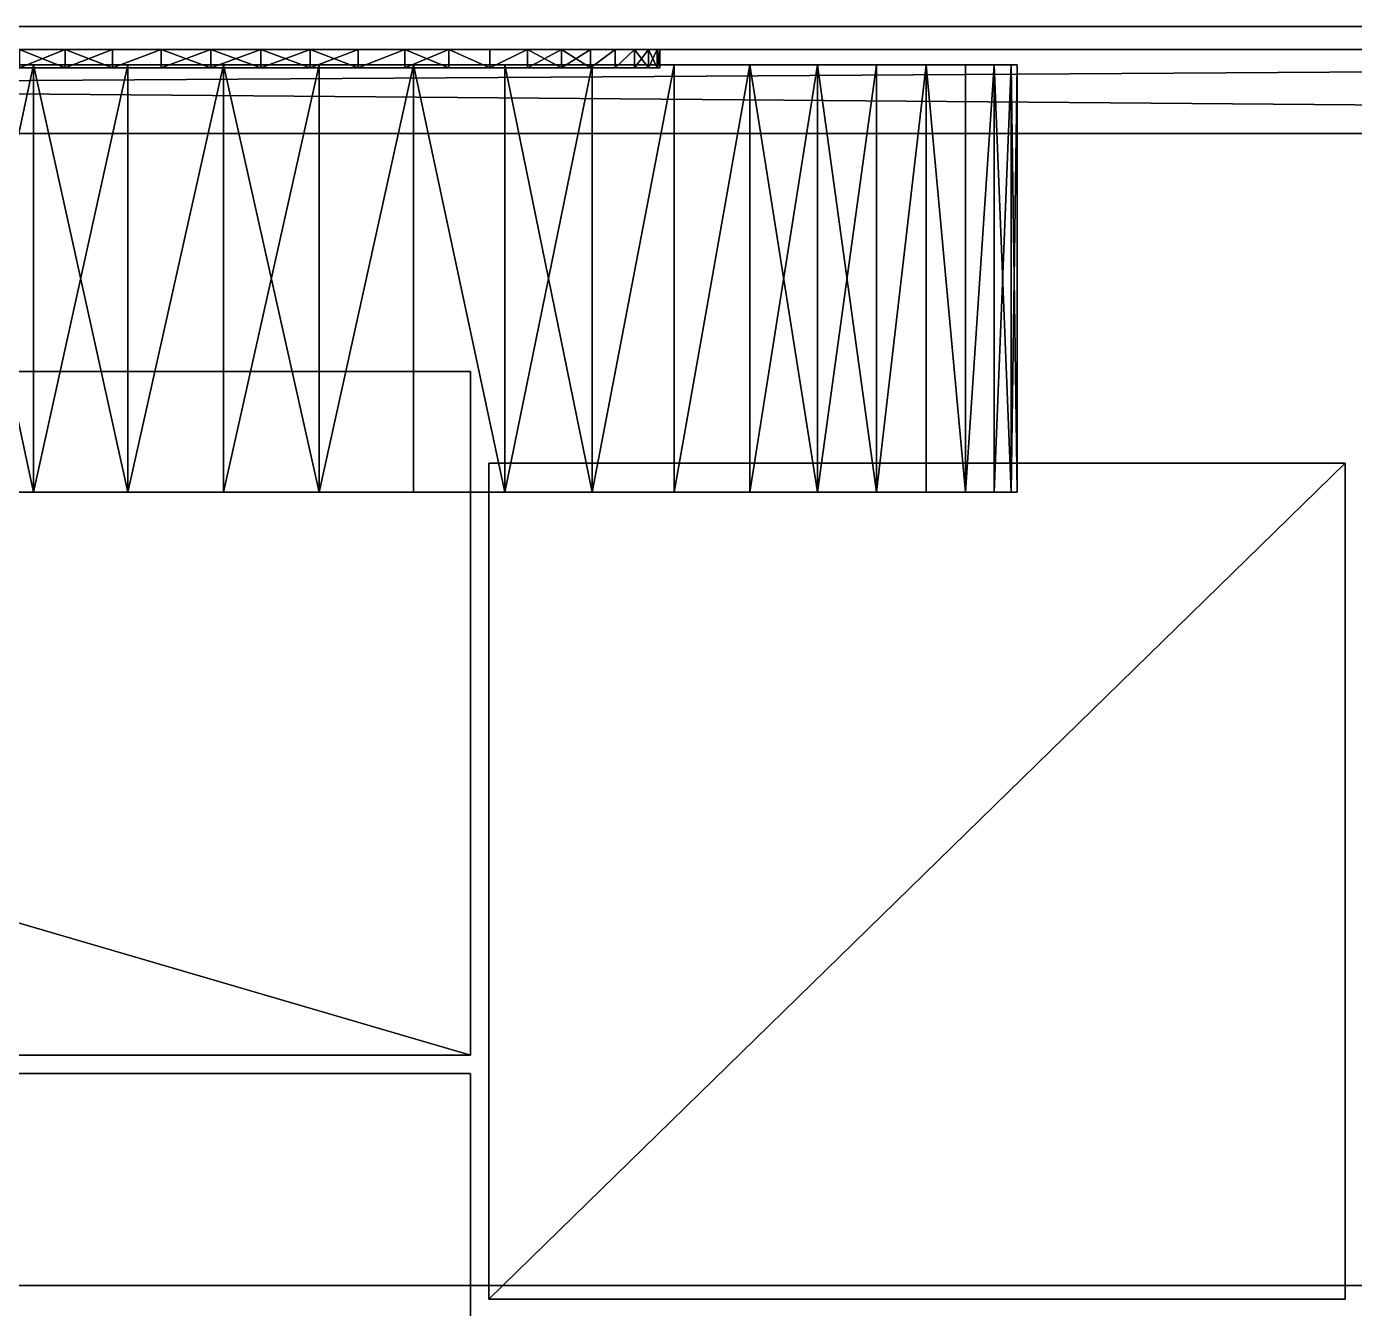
# Model space of a CAD drawing. Header units: millimetres. Extents: x -2700 to 8540, y -1280 to 1295.
# Drawn here: x 5371 to 6241, y 455 to 1295 of the extents above; entities that cross this region are included whole.
import ezdxf

# ---------------------------------------------------------------- set-up
doc = ezdxf.new("R2010")
doc.units = ezdxf.units.MM

msp = doc.modelspace()

# ---------------------------------------------------------------- linework, layer by layer
at = {"layer": 'CAD_75LAB'}
for points in [[(8540, 1295, 1180), (-40, 1295, 1180), (-40, 1295, 1250)], [(8540, 1295, 1250), (8540, 1295, 1180), (-40, 1295, 1250)], [(8540, 1225, 1180), (-40, 1225, 1180), (-40, 1295, 1180)], [(8540, 1295, 1180), (8540, 1225, 1180), (-40, 1295, 1180)], [(8540, 1225, 1250), (-40, 1295, 1250), (-40, 1225, 1250)], [(8540, 1295, 1250), (-40, 1295, 1250), (8540, 1225, 1250)], [(8540, 1280, 1090), (-40, 1280, 1090), (-40, 1280, 1180)], [(8540, 1280, 1180), (8540, 1280, 1090), (-40, 1280, 1180)], [(8540, -1280, 1090), (-40, -1280, 1090), (-40, 1280, 1090)], [(8540, 1280, 1090), (8540, -1280, 1090), (-40, 1280, 1090)], [(8540, -1280, 1180), (-40, 1280, 1180), (-40, -1280, 1180)], [(8540, 1280, 1180), (-40, 1280, 1180), (8540, -1280, 1180)], [(8540, 1280, 3775), (8540, 1280, 3720), (-40, 1280, 3720)], [(8540, 1280, 3775), (-40, 1280, 3720), (-40, 1280, 3775)], [(8540, 1280, 3720), (-40, 1225, 3720), (-40, 1280, 3720)], [(8540, 1280, 3720), (8540, 1225, 3720), (-40, 1225, 3720)], [(8540, 1280, 3775), (-40, 1280, 3775), (-40, 1225, 3775)], [(8540, 1280, 3775), (-40, 1225, 3775), (8540, 1225, 3775)], [(5225.58, 1280, 439.42), (5396.24, 1280, 253.49), (5289.29, 1280, 326.61)], [(5524.47, 1280, 804.95), (5225.58, 1280, 439.42), (5366.53, 1280, 772.95)], [(5524.47, 1280, 804.95), (5396.24, 1280, 253.49), (5225.58, 1280, 439.42)], [(5396.24, 1280, 253.49), (5366.53, 1280, 267.05), (5289.29, 1280, 326.61)], [(5366.53, 1268, 772.95), (5396.24, 1280, 786.51), (5366.53, 1280, 772.95)], [(5366.53, 1268, 772.95), (5396.24, 1268, 786.51), (5396.24, 1280, 786.51)], [(5396.24, 1268, 253.49), (5366.53, 1268, 267.05), (5366.53, 1280, 267.05)], [(5396.24, 1268, 253.49), (5366.53, 1280, 267.05), (5396.24, 1280, 253.49)], [(5524.47, 1280, 804.95), (5366.53, 1280, 772.95), (5396.24, 1280, 786.51)], [(5396.24, 1268, 786.51), (5427.29, 1280, 796.6), (5396.24, 1280, 786.51)], [(5396.24, 1268, 786.51), (5427.29, 1268, 796.6), (5427.29, 1280, 796.6)], [(5427.29, 1268, 243.4), (5396.24, 1268, 253.49), (5396.24, 1280, 253.49)], [(5427.29, 1268, 243.4), (5396.24, 1280, 253.49), (5427.29, 1280, 243.4)], [(5556.8, 1280, 239.7), (5427.29, 1280, 243.4), (5396.24, 1280, 253.49)], [(5588.38, 1280, 248), (5556.8, 1280, 239.7), (5396.24, 1280, 253.49)], [(5524.47, 1280, 804.95), (5396.24, 1280, 786.51), (5427.29, 1280, 796.6)], [(5524.47, 1280, 804.95), (5588.38, 1280, 248), (5396.24, 1280, 253.49)], [(5427.29, 1268, 796.6), (5459.3, 1280, 803.09), (5427.29, 1280, 796.6)], [(5427.29, 1268, 796.6), (5459.3, 1268, 803.09), (5459.3, 1280, 803.09)], [(5427.29, 1268, 243.4), (5427.29, 1280, 243.4), (5459.3, 1280, 236.91)], [(5459.3, 1268, 236.91), (5427.29, 1268, 243.4), (5459.3, 1280, 236.91)], [(5491.83, 1280, 234.12), (5459.3, 1280, 236.91), (5427.29, 1280, 243.4)], [(5556.8, 1280, 239.7), (5491.83, 1280, 234.12), (5427.29, 1280, 243.4)], [(5524.47, 1280, 804.95), (5427.29, 1280, 796.6), (5459.3, 1280, 803.09)], [(5459.3, 1268, 803.09), (5491.83, 1280, 805.88), (5459.3, 1280, 803.09)], [(5459.3, 1268, 803.09), (5491.83, 1268, 805.88), (5491.83, 1280, 805.88)], [(5491.83, 1268, 234.12), (5459.3, 1268, 236.91), (5459.3, 1280, 236.91)], [(5491.83, 1268, 234.12), (5459.3, 1280, 236.91), (5491.83, 1280, 234.12)], [(5524.47, 1280, 804.95), (5459.3, 1280, 803.09), (5491.83, 1280, 805.88)], [(5491.83, 1268, 805.88), (5524.47, 1280, 804.95), (5491.83, 1280, 805.88)], [(5491.83, 1268, 805.88), (5524.47, 1268, 804.95), (5524.47, 1280, 804.95)], [(5524.47, 1268, 235.05), (5491.83, 1268, 234.12), (5491.83, 1280, 234.12)], [(5524.47, 1268, 235.05), (5491.83, 1280, 234.12), (5524.47, 1280, 235.05)], [(5556.8, 1280, 239.7), (5524.47, 1280, 235.05), (5491.83, 1280, 234.12)], [(5524.47, 1268, 804.95), (5556.8, 1280, 800.3), (5524.47, 1280, 804.95)], [(5524.47, 1268, 804.95), (5556.8, 1268, 800.3), (5556.8, 1280, 800.3)], [(5556.8, 1268, 239.7), (5524.47, 1268, 235.05), (5524.47, 1280, 235.05)], [(5556.8, 1268, 239.7), (5524.47, 1280, 235.05), (5556.8, 1280, 239.7)], [(5588.38, 1280, 792), (5524.47, 1280, 804.95), (5556.8, 1280, 800.3)], [(5647.69, 1280, 764.92), (5524.47, 1280, 804.95), (5588.38, 1280, 792)], [(5647.69, 1280, 764.92), (5588.38, 1280, 248), (5524.47, 1280, 804.95)], [(5556.8, 1268, 800.3), (5588.38, 1268, 792), (5588.38, 1280, 792)], [(5556.8, 1268, 800.3), (5588.38, 1280, 792), (5556.8, 1280, 800.3)], [(5588.38, 1268, 248), (5556.8, 1268, 239.7), (5556.8, 1280, 239.7)], [(5588.38, 1268, 248), (5556.8, 1280, 239.7), (5588.38, 1280, 248)], [(5588.38, 1268, 792), (5618.81, 1268, 780.15), (5618.81, 1280, 780.15)], [(5588.38, 1268, 792), (5618.81, 1280, 780.15), (5588.38, 1280, 792)], [(5588.38, 1268, 248), (5588.38, 1280, 248), (5618.81, 1280, 259.85)], [(5618.81, 1268, 259.85), (5588.38, 1268, 248), (5618.81, 1280, 259.85)], [(5647.69, 1280, 275.08), (5618.81, 1280, 259.85), (5588.38, 1280, 248)], [(5786, 1280, 520), (5647.69, 1280, 275.08), (5588.38, 1280, 248)], [(5647.69, 1280, 764.92), (5588.38, 1280, 792), (5618.81, 1280, 780.15)], [(5647.69, 1280, 764.92), (5786, 1280, 520), (5588.38, 1280, 248)], [(5618.81, 1268, 780.15), (5647.69, 1268, 764.92), (5647.69, 1280, 764.92)], [(5618.81, 1268, 780.15), (5647.69, 1280, 764.92), (5618.81, 1280, 780.15)], [(5647.69, 1268, 275.08), (5618.81, 1280, 259.85), (5647.69, 1280, 275.08)], [(5647.69, 1268, 275.08), (5618.81, 1268, 259.85), (5618.81, 1280, 259.85)], [(5674.65, 1268, 746.48), (5674.65, 1280, 746.48), (5647.69, 1280, 764.92)], [(5647.69, 1268, 764.92), (5674.65, 1268, 746.48), (5647.69, 1280, 764.92)], [(5674.65, 1268, 293.52), (5647.69, 1268, 275.08), (5647.69, 1280, 275.08)], [(5674.65, 1268, 293.52), (5647.69, 1280, 275.08), (5674.65, 1280, 293.52)], [(5778.57, 1280, 455.22), (5674.65, 1280, 293.52), (5647.69, 1280, 275.08)], [(5786, 1280, 520), (5778.57, 1280, 455.22), (5647.69, 1280, 275.08)], [(5721.4, 1280, 701.04), (5786, 1280, 520), (5647.69, 1280, 764.92)], [(5699.32, 1280, 725.1), (5647.69, 1280, 764.92), (5674.65, 1280, 746.48)], [(5699.32, 1280, 725.1), (5721.4, 1280, 701.04), (5647.69, 1280, 764.92)], [(5674.65, 1268, 746.48), (5699.32, 1268, 725.1), (5699.32, 1280, 725.1)], [(5674.65, 1268, 746.48), (5699.32, 1280, 725.1), (5674.65, 1280, 746.48)], [(5674.65, 1268, 293.52), (5674.65, 1280, 293.52), (5699.32, 1280, 314.9)], [(5699.32, 1268, 314.9), (5674.65, 1268, 293.52), (5699.32, 1280, 314.9)], [(5740.6, 1280, 365.38), (5699.32, 1280, 314.9), (5674.65, 1280, 293.52)], [(5778.57, 1280, 455.22), (5740.6, 1280, 365.38), (5674.65, 1280, 293.52)], [(5699.32, 1268, 725.1), (5721.4, 1268, 701.04), (5721.4, 1280, 701.04)], [(5699.32, 1268, 725.1), (5721.4, 1280, 701.04), (5699.32, 1280, 725.1)], [(5721.4, 1268, 338.96), (5699.32, 1280, 314.9), (5721.4, 1280, 338.96)], [(5721.4, 1268, 338.96), (5699.32, 1268, 314.9), (5699.32, 1280, 314.9)], [(5740.6, 1280, 365.38), (5721.4, 1280, 338.96), (5699.32, 1280, 314.9)], [(5721.4, 1268, 701.04), (5740.6, 1268, 674.62), (5740.6, 1280, 674.62)], [(5721.4, 1268, 701.04), (5740.6, 1280, 674.62), (5721.4, 1280, 701.04)], [(5740.6, 1268, 365.38), (5721.4, 1280, 338.96), (5740.6, 1280, 365.38)], [(5740.6, 1268, 365.38), (5721.4, 1268, 338.96), (5721.4, 1280, 338.96)], [(5721.4, 1280, 701.04), (5778.57, 1280, 584.78), (5786, 1280, 520)], [(5721.4, 1280, 701.04), (5740.6, 1280, 674.62), (5778.57, 1280, 584.78)], [(5740.6, 1268, 674.62), (5756.66, 1268, 646.19), (5756.66, 1280, 646.19)], [(5740.6, 1268, 674.62), (5756.66, 1280, 646.19), (5740.6, 1280, 674.62)], [(5740.6, 1268, 365.38), (5740.6, 1280, 365.38), (5756.66, 1280, 393.81)], [(5756.66, 1268, 393.81), (5740.6, 1268, 365.38), (5756.66, 1280, 393.81)], [(5778.57, 1280, 455.22), (5756.66, 1280, 393.81), (5740.6, 1280, 365.38)], [(5740.6, 1280, 674.62), (5769.37, 1280, 616.11), (5778.57, 1280, 584.78)], [(5740.6, 1280, 674.62), (5756.66, 1280, 646.19), (5769.37, 1280, 616.11)], [(5756.66, 1268, 646.19), (5769.37, 1268, 616.11), (5769.37, 1280, 616.11)], [(5756.66, 1268, 646.19), (5769.37, 1280, 616.11), (5756.66, 1280, 646.19)], [(5756.66, 1268, 393.81), (5756.66, 1280, 393.81), (5769.37, 1280, 423.89)], [(5769.37, 1268, 423.89), (5756.66, 1268, 393.81), (5769.37, 1280, 423.89)], [(5778.57, 1280, 455.22), (5769.37, 1280, 423.89), (5756.66, 1280, 393.81)], [(5769.37, 1268, 616.11), (5778.57, 1268, 584.78), (5778.57, 1280, 584.78)], [(5769.37, 1268, 616.11), (5778.57, 1280, 584.78), (5769.37, 1280, 616.11)], [(5778.57, 1268, 455.22), (5769.37, 1280, 423.89), (5778.57, 1280, 455.22)], [(5778.57, 1268, 455.22), (5769.37, 1268, 423.89), (5769.37, 1280, 423.89)], [(5784.14, 1268, 552.6), (5784.14, 1280, 552.6), (5778.57, 1280, 584.78)], [(5778.57, 1268, 584.78), (5784.14, 1268, 552.6), (5778.57, 1280, 584.78)], [(5778.57, 1268, 455.22), (5778.57, 1280, 455.22), (5784.14, 1280, 487.4)], [(5784.14, 1268, 487.4), (5778.57, 1268, 455.22), (5784.14, 1280, 487.4)], [(5786, 1280, 520), (5784.14, 1280, 487.4), (5778.57, 1280, 455.22)], [(5778.57, 1280, 584.78), (5784.14, 1280, 552.6), (5786, 1280, 520)], [(5784.14, 1268, 552.6), (5786, 1268, 520), (5786, 1280, 520)], [(5784.14, 1268, 552.6), (5786, 1280, 520), (5784.14, 1280, 552.6)], [(5786, 1268, 520), (5784.14, 1280, 487.4), (5786, 1280, 520)], [(5786, 1268, 520), (5784.14, 1268, 487.4), (5784.14, 1280, 487.4)], [(4983.79, 1270, 457.32), (5375.56, 1270, 15.11), (5110.77, 1270, 175.18)], [(6004.89, 1270, 395.56), (4983.79, 1270, 582.68), (5110.77, 1270, 864.82)], [(6004.89, 1270, 395.56), (5375.56, 1270, 15.11), (4983.79, 1270, 457.32)], [(6004.89, 1270, 395.56), (4983.79, 1270, 457.32), (4983.79, 1270, 582.68)], [(5375.56, 1270, 15.11), (5204.61, 1270, 92.05), (5110.77, 1270, 175.18)], [(6004.89, 1270, 395.56), (5110.77, 1270, 864.82), (5155.18, 1270, 909.23)], [(6004.89, 1270, 395.56), (5155.18, 1270, 909.23), (5315.61, 1270, 1006.21)], [(5375.56, 1270, 15.11), (5258.34, 1270, 59.56), (5204.61, 1270, 92.05)], [(5225.58, 1268, 439.42), (5289.29, 1268, 326.61), (5396.24, 1268, 253.49)], [(5524.47, 1268, 804.95), (5366.53, 1268, 772.95), (5225.58, 1268, 439.42)], [(5524.47, 1268, 804.95), (5225.58, 1268, 439.42), (5396.24, 1268, 253.49)], [(5375.56, 1270, 15.11), (5315.61, 1270, 33.79), (5258.34, 1270, 59.56)], [(5396.24, 1268, 253.49), (5289.29, 1268, 326.61), (5366.53, 1268, 267.05)], [(5315.61, 990, 1006.21), (5375.56, 1270, 1024.89), (5315.61, 1270, 1006.21)], [(5315.61, 990, 1006.21), (5375.56, 990, 1024.89), (5375.56, 1270, 1024.89)], [(5375.56, 990, 15.11), (5315.61, 990, 33.79), (5315.61, 1270, 33.79)], [(5375.56, 990, 15.11), (5315.61, 1270, 33.79), (5375.56, 1270, 15.11)], [(5437.32, 1270, 1036.21), (5315.61, 1270, 1006.21), (5375.56, 1270, 1024.89)], [(5795.39, 1270, 947.95), (5315.61, 1270, 1006.21), (5437.32, 1270, 1036.21)], [(5927.95, 1270, 815.39), (6004.89, 1270, 395.56), (5315.61, 1270, 1006.21)], [(5927.95, 1270, 815.39), (5315.61, 1270, 1006.21), (5795.39, 1270, 947.95)], [(5524.47, 1268, 804.95), (5396.24, 1268, 786.51), (5366.53, 1268, 772.95)], [(5375.56, 990, 1024.89), (5437.32, 1270, 1036.21), (5375.56, 1270, 1024.89)], [(5375.56, 990, 1024.89), (5437.32, 990, 1036.21), (5437.32, 1270, 1036.21)], [(5437.32, 990, 3.79), (5375.56, 990, 15.11), (5375.56, 1270, 15.11)], [(5437.32, 990, 3.79), (5375.56, 1270, 15.11), (5437.32, 1270, 3.79)], [(5500, 1270), (5437.32, 1270, 3.79), (5375.56, 1270, 15.11)], [(5684.39, 1270, 33.79), (5500, 1270), (5375.56, 1270, 15.11)], [(5795.39, 1270, 92.05), (5684.39, 1270, 33.79), (5375.56, 1270, 15.11)], [(6004.89, 1270, 395.56), (5795.39, 1270, 92.05), (5375.56, 1270, 15.11)], [(5556.8, 1268, 239.7), (5396.24, 1268, 253.49), (5427.29, 1268, 243.4)], [(5588.38, 1268, 248), (5396.24, 1268, 253.49), (5556.8, 1268, 239.7)], [(5524.47, 1268, 804.95), (5427.29, 1268, 796.6), (5396.24, 1268, 786.51)], [(5524.47, 1268, 804.95), (5396.24, 1268, 253.49), (5588.38, 1268, 248)], [(5491.83, 1268, 234.12), (5427.29, 1268, 243.4), (5459.3, 1268, 236.91)], [(5556.8, 1268, 239.7), (5427.29, 1268, 243.4), (5491.83, 1268, 234.12)], [(5524.47, 1268, 804.95), (5459.3, 1268, 803.09), (5427.29, 1268, 796.6)], [(5437.32, 990, 1036.21), (5500, 1270, 1040), (5437.32, 1270, 1036.21)], [(5437.32, 990, 1036.21), (5500, 990, 1040), (5500, 1270, 1040)], [(5437.32, 990, 3.79), (5437.32, 1270, 3.79), (5500, 1270)], [(5500, 990), (5437.32, 990, 3.79), (5500, 1270)], [(5795.39, 1270, 947.95), (5437.32, 1270, 1036.21), (5500, 1270, 1040)], [(5524.47, 1268, 804.95), (5491.83, 1268, 805.88), (5459.3, 1268, 803.09)], [(5556.8, 1268, 239.7), (5491.83, 1268, 234.12), (5524.47, 1268, 235.05)], [(5500, 990, 1040), (5562.68, 990, 1036.21), (5562.68, 1270, 1036.21)], [(5500, 990, 1040), (5562.68, 1270, 1036.21), (5500, 1270, 1040)], [(5562.68, 990, 3.79), (5500, 990), (5500, 1270)], [(5562.68, 990, 3.79), (5500, 1270), (5562.68, 1270, 3.79)], [(5684.39, 1270, 33.79), (5562.68, 1270, 3.79), (5500, 1270)], [(5624.44, 1270, 1024.89), (5500, 1270, 1040), (5562.68, 1270, 1036.21)], [(5741.66, 1270, 980.44), (5500, 1270, 1040), (5624.44, 1270, 1024.89)], [(5795.39, 1270, 947.95), (5500, 1270, 1040), (5741.66, 1270, 980.44)], [(5588.38, 1268, 792), (5556.8, 1268, 800.3), (5524.47, 1268, 804.95)], [(5647.69, 1268, 764.92), (5588.38, 1268, 792), (5524.47, 1268, 804.95)], [(5647.69, 1268, 764.92), (5524.47, 1268, 804.95), (5588.38, 1268, 248)], [(5562.68, 990, 1036.21), (5624.44, 990, 1024.89), (5624.44, 1270, 1024.89)], [(5562.68, 990, 1036.21), (5624.44, 1270, 1024.89), (5562.68, 1270, 1036.21)], [(5562.68, 990, 3.79), (5562.68, 1270, 3.79), (5624.44, 1270, 15.11)], [(5624.44, 990, 15.11), (5562.68, 990, 3.79), (5624.44, 1270, 15.11)], [(5684.39, 1270, 33.79), (5624.44, 1270, 15.11), (5562.68, 1270, 3.79)], [(5647.69, 1268, 275.08), (5588.38, 1268, 248), (5618.81, 1268, 259.85)], [(5786, 1268, 520), (5588.38, 1268, 248), (5647.69, 1268, 275.08)], [(5647.69, 1268, 764.92), (5618.81, 1268, 780.15), (5588.38, 1268, 792)], [(5647.69, 1268, 764.92), (5588.38, 1268, 248), (5786, 1268, 520)], [(5684.39, 990, 1006.21), (5684.39, 1270, 1006.21), (5624.44, 1270, 1024.89)], [(5624.44, 990, 1024.89), (5684.39, 990, 1006.21), (5624.44, 1270, 1024.89)], [(5684.39, 990, 33.79), (5624.44, 990, 15.11), (5624.44, 1270, 15.11)], [(5684.39, 990, 33.79), (5624.44, 1270, 15.11), (5684.39, 1270, 33.79)], [(5741.66, 1270, 980.44), (5624.44, 1270, 1024.89), (5684.39, 1270, 1006.21)], [(5778.57, 1268, 455.22), (5647.69, 1268, 275.08), (5674.65, 1268, 293.52)], [(5786, 1268, 520), (5647.69, 1268, 275.08), (5778.57, 1268, 455.22)], [(5721.4, 1268, 701.04), (5647.69, 1268, 764.92), (5786, 1268, 520)], [(5699.32, 1268, 725.1), (5674.65, 1268, 746.48), (5647.69, 1268, 764.92)], [(5699.32, 1268, 725.1), (5647.69, 1268, 764.92), (5721.4, 1268, 701.04)], [(5740.6, 1268, 365.38), (5674.65, 1268, 293.52), (5699.32, 1268, 314.9)], [(5778.57, 1268, 455.22), (5674.65, 1268, 293.52), (5740.6, 1268, 365.38)], [(5684.39, 990, 1006.21), (5741.66, 990, 980.44), (5741.66, 1270, 980.44)], [(5684.39, 990, 1006.21), (5741.66, 1270, 980.44), (5684.39, 1270, 1006.21)], [(5741.66, 990, 59.56), (5684.39, 990, 33.79), (5684.39, 1270, 33.79)], [(5741.66, 990, 59.56), (5684.39, 1270, 33.79), (5741.66, 1270, 59.56)], [(5795.39, 1270, 92.05), (5741.66, 1270, 59.56), (5684.39, 1270, 33.79)], [(5740.6, 1268, 365.38), (5699.32, 1268, 314.9), (5721.4, 1268, 338.96)], [(5721.4, 1268, 701.04), (5786, 1268, 520), (5778.57, 1268, 584.78)], [(5721.4, 1268, 701.04), (5778.57, 1268, 584.78), (5740.6, 1268, 674.62)], [(5778.57, 1268, 455.22), (5740.6, 1268, 365.38), (5756.66, 1268, 393.81)], [(5740.6, 1268, 674.62), (5778.57, 1268, 584.78), (5769.37, 1268, 616.11)], [(5740.6, 1268, 674.62), (5769.37, 1268, 616.11), (5756.66, 1268, 646.19)], [(5741.66, 990, 980.44), (5795.39, 990, 947.95), (5795.39, 1270, 947.95)], [(5741.66, 990, 980.44), (5795.39, 1270, 947.95), (5741.66, 1270, 980.44)], [(5741.66, 990, 59.56), (5741.66, 1270, 59.56), (5795.39, 1270, 92.05)], [(5795.39, 990, 92.05), (5741.66, 990, 59.56), (5795.39, 1270, 92.05)], [(5778.57, 1268, 455.22), (5756.66, 1268, 393.81), (5769.37, 1268, 423.89)], [(5786, 1268, 520), (5778.57, 1268, 455.22), (5784.14, 1268, 487.4)], [(5778.57, 1268, 584.78), (5786, 1268, 520), (5784.14, 1268, 552.6)], [(5795.39, 990, 947.95), (5844.82, 990, 909.23), (5844.82, 1270, 909.23)], [(5795.39, 990, 947.95), (5844.82, 1270, 909.23), (5795.39, 1270, 947.95)], [(5795.39, 990, 92.05), (5795.39, 1270, 92.05), (5844.82, 1270, 130.77)], [(5844.82, 990, 130.77), (5795.39, 990, 92.05), (5844.82, 1270, 130.77)], [(5889.23, 1270, 175.18), (5844.82, 1270, 130.77), (5795.39, 1270, 92.05)], [(5927.95, 1270, 224.61), (5889.23, 1270, 175.18), (5795.39, 1270, 92.05)], [(5960.44, 1270, 278.34), (5927.95, 1270, 224.61), (5795.39, 1270, 92.05)], [(6004.89, 1270, 395.56), (5960.44, 1270, 278.34), (5795.39, 1270, 92.05)], [(5844.82, 1270, 909.23), (5927.95, 1270, 815.39), (5795.39, 1270, 947.95)], [(5844.82, 990, 909.23), (5889.23, 990, 864.82), (5889.23, 1270, 864.82)], [(5844.82, 990, 909.23), (5889.23, 1270, 864.82), (5844.82, 1270, 909.23)], [(5889.23, 990, 175.18), (5844.82, 990, 130.77), (5844.82, 1270, 130.77)], [(5889.23, 990, 175.18), (5844.82, 1270, 130.77), (5889.23, 1270, 175.18)], [(5844.82, 1270, 909.23), (5889.23, 1270, 864.82), (5927.95, 1270, 815.39)], [(5889.23, 990, 864.82), (5927.95, 990, 815.39), (5927.95, 1270, 815.39)], [(5889.23, 990, 864.82), (5927.95, 1270, 815.39), (5889.23, 1270, 864.82)], [(5927.95, 990, 224.61), (5889.23, 990, 175.18), (5889.23, 1270, 175.18)], [(5927.95, 990, 224.61), (5889.23, 1270, 175.18), (5927.95, 1270, 224.61)], [(5927.95, 990, 815.39), (5960.44, 990, 761.66), (5960.44, 1270, 761.66)], [(5927.95, 990, 815.39), (5960.44, 1270, 761.66), (5927.95, 1270, 815.39)], [(5927.95, 990, 224.61), (5927.95, 1270, 224.61), (5960.44, 1270, 278.34)], [(5960.44, 990, 278.34), (5927.95, 990, 224.61), (5960.44, 1270, 278.34)], [(5927.95, 1270, 815.39), (5986.21, 1270, 704.39), (6004.89, 1270, 644.44)], [(5927.95, 1270, 815.39), (5960.44, 1270, 761.66), (5986.21, 1270, 704.39)], [(5927.95, 1270, 815.39), (6004.89, 1270, 644.44), (6004.89, 1270, 395.56)], [(5986.21, 990, 704.39), (5986.21, 1270, 704.39), (5960.44, 1270, 761.66)], [(5960.44, 990, 761.66), (5986.21, 990, 704.39), (5960.44, 1270, 761.66)], [(5986.21, 990, 335.61), (5960.44, 1270, 278.34), (5986.21, 1270, 335.61)], [(5986.21, 990, 335.61), (5960.44, 990, 278.34), (5960.44, 1270, 278.34)], [(6004.89, 1270, 395.56), (5986.21, 1270, 335.61), (5960.44, 1270, 278.34)], [(5986.21, 990, 704.39), (6004.89, 990, 644.44), (6004.89, 1270, 644.44)], [(5986.21, 990, 704.39), (6004.89, 1270, 644.44), (5986.21, 1270, 704.39)], [(5986.21, 990, 335.61), (5986.21, 1270, 335.61), (6004.89, 1270, 395.56)], [(6004.89, 990, 395.56), (5986.21, 990, 335.61), (6004.89, 1270, 395.56)], [(6004.89, 990, 644.44), (6016.21, 990, 582.68), (6016.21, 1270, 582.68)], [(6004.89, 990, 644.44), (6016.21, 1270, 582.68), (6004.89, 1270, 644.44)], [(6016.21, 990, 457.32), (6004.89, 1270, 395.56), (6016.21, 1270, 457.32)], [(6016.21, 990, 457.32), (6004.89, 990, 395.56), (6004.89, 1270, 395.56)], [(6004.89, 1270, 644.44), (6016.21, 1270, 582.68), (6020, 1270, 520)], [(6004.89, 1270, 644.44), (6016.21, 1270, 457.32), (6004.89, 1270, 395.56)], [(6004.89, 1270, 644.44), (6020, 1270, 520), (6016.21, 1270, 457.32)], [(6020, 990, 520), (6020, 1270, 520), (6016.21, 1270, 582.68)], [(6016.21, 990, 582.68), (6020, 990, 520), (6016.21, 1270, 582.68)], [(6016.21, 990, 457.32), (6016.21, 1270, 457.32), (6020, 1270, 520)], [(6020, 990, 520), (6016.21, 990, 457.32), (6020, 1270, 520)], [(8540, 1225, 3775), (-40, 1225, 3720), (8540, 1225, 3720)], [(8540, 1225, 3775), (-40, 1225, 3775), (-40, 1225, 3720)], [(8540, 1225, 1180), (-40, 1225, 1250), (-40, 1225, 1180)], [(8540, 1225, 1250), (-40, 1225, 1250), (8540, 1225, 1180)], [(5662, 1069, 1297), (5662, 1069, 1183), (4131, 1069, 1183)], [(5662, 1069, 1297), (4131, 1069, 1183), (4131, 1069, 1297)], [(5662, 621, 1183), (4131, 621, 1183), (4131, 1069, 1183)], [(5662, 1069, 1183), (5662, 621, 1183), (4131, 1069, 1183)], [(5662, 621, 1297), (4131, 1069, 1297), (4131, 621, 1297)], [(5662, 1069, 1297), (4131, 1069, 1297), (5662, 621, 1297)], [(5662, 1069, 1417), (5662, 1069, 1303), (4131, 1069, 1303)], [(5662, 1069, 1417), (4131, 1069, 1303), (4131, 1069, 1417)], [(5662, 621, 1303), (4131, 621, 1303), (4131, 1069, 1303)], [(5662, 1069, 1303), (5662, 621, 1303), (4131, 1069, 1303)], [(5662, 621, 1417), (4131, 1069, 1417), (4131, 621, 1417)], [(5662, 1069, 1417), (4131, 1069, 1417), (5662, 621, 1417)], [(5662, 1069, 1537), (5662, 1069, 1423), (4131, 1069, 1423)], [(5662, 1069, 1537), (4131, 1069, 1423), (4131, 1069, 1537)], [(5662, 621, 1423), (4131, 621, 1423), (4131, 1069, 1423)], [(5662, 1069, 1423), (5662, 621, 1423), (4131, 1069, 1423)], [(5662, 621, 1537), (4131, 1069, 1537), (4131, 621, 1537)], [(5662, 1069, 1537), (4131, 1069, 1537), (5662, 621, 1537)], [(5662, 1069, 1657), (5662, 1069, 1543), (4131, 1069, 1543)], [(5662, 1069, 1657), (4131, 1069, 1543), (4131, 1069, 1657)], [(5662, 621, 1543), (4131, 621, 1543), (4131, 1069, 1543)], [(5662, 1069, 1543), (5662, 621, 1543), (4131, 1069, 1543)], [(5662, 621, 1657), (4131, 1069, 1657), (4131, 621, 1657)], [(5662, 1069, 1657), (4131, 1069, 1657), (5662, 621, 1657)], [(5662, 1069, 1777), (5662, 1069, 1663), (4131, 1069, 1663)], [(5662, 1069, 1777), (4131, 1069, 1663), (4131, 1069, 1777)], [(5662, 621, 1663), (4131, 621, 1663), (4131, 1069, 1663)], [(5662, 1069, 1663), (5662, 621, 1663), (4131, 1069, 1663)], [(5662, 621, 1777), (4131, 1069, 1777), (4131, 621, 1777)], [(5662, 1069, 1777), (4131, 1069, 1777), (5662, 621, 1777)], [(5662, 1069, 1897), (5662, 1069, 1783), (4131, 1069, 1783)], [(5662, 1069, 1897), (4131, 1069, 1783), (4131, 1069, 1897)], [(5662, 621, 1783), (4131, 621, 1783), (4131, 1069, 1783)], [(5662, 1069, 1783), (5662, 621, 1783), (4131, 1069, 1783)], [(5662, 621, 1897), (4131, 1069, 1897), (4131, 621, 1897)], [(5662, 1069, 1897), (4131, 1069, 1897), (5662, 621, 1897)], [(5662, 1069, 2017), (5662, 1069, 1903), (4131, 1069, 1903)], [(5662, 1069, 2017), (4131, 1069, 1903), (4131, 1069, 2017)], [(5662, 621, 1903), (4131, 621, 1903), (4131, 1069, 1903)], [(5662, 1069, 1903), (5662, 621, 1903), (4131, 1069, 1903)], [(5662, 621, 2017), (4131, 1069, 2017), (4131, 621, 2017)], [(5662, 1069, 2017), (4131, 1069, 2017), (5662, 621, 2017)], [(5662, 1069, 2137), (5662, 1069, 2023), (4131, 1069, 2023)], [(5662, 1069, 2137), (4131, 1069, 2023), (4131, 1069, 2137)], [(5662, 621, 2023), (4131, 621, 2023), (4131, 1069, 2023)], [(5662, 1069, 2023), (5662, 621, 2023), (4131, 1069, 2023)], [(5662, 621, 2137), (4131, 1069, 2137), (4131, 621, 2137)], [(5662, 1069, 2137), (4131, 1069, 2137), (5662, 621, 2137)], [(5662, 1069, 2257), (5662, 1069, 2143), (4131, 1069, 2143)], [(5662, 1069, 2257), (4131, 1069, 2143), (4131, 1069, 2257)], [(5662, 621, 2143), (4131, 621, 2143), (4131, 1069, 2143)], [(5662, 1069, 2143), (5662, 621, 2143), (4131, 1069, 2143)], [(5662, 621, 2257), (4131, 1069, 2257), (4131, 621, 2257)], [(5662, 1069, 2257), (4131, 1069, 2257), (5662, 621, 2257)], [(5662, 1069, 2377), (5662, 1069, 2263), (4131, 1069, 2263)], [(5662, 1069, 2377), (4131, 1069, 2263), (4131, 1069, 2377)], [(5662, 621, 2263), (4131, 621, 2263), (4131, 1069, 2263)], [(5662, 1069, 2263), (5662, 621, 2263), (4131, 1069, 2263)], [(5662, 621, 2377), (4131, 1069, 2377), (4131, 621, 2377)], [(5662, 1069, 2377), (4131, 1069, 2377), (5662, 621, 2377)], [(5662, 1069, 2497), (5662, 1069, 2383), (4131, 1069, 2383)], [(5662, 1069, 2497), (4131, 1069, 2383), (4131, 1069, 2497)], [(5662, 621, 2383), (4131, 621, 2383), (4131, 1069, 2383)], [(5662, 1069, 2383), (5662, 621, 2383), (4131, 1069, 2383)], [(5662, 621, 2497), (4131, 1069, 2497), (4131, 621, 2497)], [(5662, 1069, 2497), (4131, 1069, 2497), (5662, 621, 2497)], [(5662, 1069, 2617), (5662, 1069, 2503), (4131, 1069, 2503)], [(5662, 1069, 2617), (4131, 1069, 2503), (4131, 1069, 2617)], [(5662, 621, 2503), (4131, 621, 2503), (4131, 1069, 2503)], [(5662, 1069, 2503), (5662, 621, 2503), (4131, 1069, 2503)], [(5662, 621, 2617), (4131, 1069, 2617), (4131, 621, 2617)], [(5662, 1069, 2617), (4131, 1069, 2617), (5662, 621, 2617)], [(5662, 621, 1183), (5662, 1069, 1183), (5662, 1069, 1297)], [(5662, 621, 1297), (5662, 621, 1183), (5662, 1069, 1297)], [(5662, 621, 1303), (5662, 1069, 1303), (5662, 1069, 1417)], [(5662, 621, 1417), (5662, 621, 1303), (5662, 1069, 1417)], [(5662, 621, 1423), (5662, 1069, 1423), (5662, 1069, 1537)], [(5662, 621, 1537), (5662, 621, 1423), (5662, 1069, 1537)], [(5662, 621, 1543), (5662, 1069, 1543), (5662, 1069, 1657)], [(5662, 621, 1657), (5662, 621, 1543), (5662, 1069, 1657)], [(5662, 621, 1663), (5662, 1069, 1663), (5662, 1069, 1777)], [(5662, 621, 1777), (5662, 621, 1663), (5662, 1069, 1777)], [(5662, 621, 1783), (5662, 1069, 1783), (5662, 1069, 1897)], [(5662, 621, 1897), (5662, 621, 1783), (5662, 1069, 1897)], [(5662, 621, 1903), (5662, 1069, 1903), (5662, 1069, 2017)], [(5662, 621, 2017), (5662, 621, 1903), (5662, 1069, 2017)], [(5662, 621, 2023), (5662, 1069, 2023), (5662, 1069, 2137)], [(5662, 621, 2137), (5662, 621, 2023), (5662, 1069, 2137)], [(5662, 621, 2143), (5662, 1069, 2143), (5662, 1069, 2257)], [(5662, 621, 2257), (5662, 621, 2143), (5662, 1069, 2257)], [(5662, 621, 2263), (5662, 1069, 2263), (5662, 1069, 2377)], [(5662, 621, 2377), (5662, 621, 2263), (5662, 1069, 2377)], [(5662, 621, 2383), (5662, 1069, 2383), (5662, 1069, 2497)], [(5662, 621, 2497), (5662, 621, 2383), (5662, 1069, 2497)], [(5662, 621, 2503), (5662, 1069, 2503), (5662, 1069, 2617)], [(5662, 621, 2617), (5662, 621, 2503), (5662, 1069, 2617)], [(5674, 461, 1183), (5674, 1009, 1327), (5674, 1009, 1183)], [(5674, 461, 1327), (5674, 1009, 1327), (5674, 461, 1183)], [(6235, 1009, 1183), (5674, 1009, 1183), (5674, 1009, 1327)], [(6235, 1009, 1327), (6235, 1009, 1183), (5674, 1009, 1327)], [(6235, 1009, 1183), (5674, 461, 1183), (5674, 1009, 1183)], [(6235, 1009, 1183), (6235, 461, 1183), (5674, 461, 1183)], [(6235, 1009, 1327), (5674, 1009, 1327), (5674, 461, 1327)], [(6235, 1009, 1327), (5674, 461, 1327), (6235, 461, 1327)], [(5674, 461, 1333), (5674, 1009, 1477), (5674, 1009, 1333)], [(5674, 461, 1477), (5674, 1009, 1477), (5674, 461, 1333)], [(6235, 1009, 1333), (5674, 1009, 1333), (5674, 1009, 1477)], [(6235, 1009, 1477), (6235, 1009, 1333), (5674, 1009, 1477)], [(6235, 1009, 1333), (5674, 461, 1333), (5674, 1009, 1333)], [(6235, 1009, 1333), (6235, 461, 1333), (5674, 461, 1333)], [(6235, 1009, 1477), (5674, 1009, 1477), (5674, 461, 1477)], [(6235, 1009, 1477), (5674, 461, 1477), (6235, 461, 1477)], [(5674, 461, 1483), (5674, 1009, 1627), (5674, 1009, 1483)], [(5674, 461, 1627), (5674, 1009, 1627), (5674, 461, 1483)], [(6235, 1009, 1483), (5674, 1009, 1483), (5674, 1009, 1627)], [(6235, 1009, 1627), (6235, 1009, 1483), (5674, 1009, 1627)], [(6235, 1009, 1483), (5674, 461, 1483), (5674, 1009, 1483)], [(6235, 1009, 1483), (6235, 461, 1483), (5674, 461, 1483)], [(6235, 1009, 1627), (5674, 1009, 1627), (5674, 461, 1627)], [(6235, 1009, 1627), (5674, 461, 1627), (6235, 461, 1627)], [(5674, 461, 1633), (5674, 1009, 1777), (5674, 1009, 1633)], [(5674, 461, 1777), (5674, 1009, 1777), (5674, 461, 1633)], [(6235, 1009, 1633), (5674, 1009, 1633), (5674, 1009, 1777)], [(6235, 1009, 1777), (6235, 1009, 1633), (5674, 1009, 1777)], [(6235, 1009, 1633), (5674, 461, 1633), (5674, 1009, 1633)], [(6235, 1009, 1633), (6235, 461, 1633), (5674, 461, 1633)], [(6235, 1009, 1777), (5674, 1009, 1777), (5674, 461, 1777)], [(6235, 1009, 1777), (5674, 461, 1777), (6235, 461, 1777)], [(5674, 461, 1783), (5674, 1009, 1927), (5674, 1009, 1783)], [(5674, 461, 1927), (5674, 1009, 1927), (5674, 461, 1783)], [(6235, 1009, 1783), (5674, 1009, 1783), (5674, 1009, 1927)], [(6235, 1009, 1927), (6235, 1009, 1783), (5674, 1009, 1927)], [(6235, 1009, 1783), (5674, 461, 1783), (5674, 1009, 1783)], [(6235, 1009, 1783), (6235, 461, 1783), (5674, 461, 1783)], [(6235, 1009, 1927), (5674, 1009, 1927), (5674, 461, 1927)], [(6235, 1009, 1927), (5674, 461, 1927), (6235, 461, 1927)], [(5674, 461, 1933), (5674, 1009, 2077), (5674, 1009, 1933)], [(5674, 461, 2077), (5674, 1009, 2077), (5674, 461, 1933)], [(6235, 1009, 1933), (5674, 1009, 1933), (5674, 1009, 2077)], [(6235, 1009, 2077), (6235, 1009, 1933), (5674, 1009, 2077)], [(6235, 1009, 1933), (5674, 461, 1933), (5674, 1009, 1933)], [(6235, 1009, 1933), (6235, 461, 1933), (5674, 461, 1933)], [(6235, 1009, 2077), (5674, 1009, 2077), (5674, 461, 2077)], [(6235, 1009, 2077), (5674, 461, 2077), (6235, 461, 2077)], [(5674, 461, 2083), (5674, 1009, 2227), (5674, 1009, 2083)], [(5674, 461, 2227), (5674, 1009, 2227), (5674, 461, 2083)], [(6235, 1009, 2083), (5674, 1009, 2083), (5674, 1009, 2227)], [(6235, 1009, 2227), (6235, 1009, 2083), (5674, 1009, 2227)], [(6235, 1009, 2083), (5674, 461, 2083), (5674, 1009, 2083)], [(6235, 1009, 2083), (6235, 461, 2083), (5674, 461, 2083)], [(6235, 1009, 2227), (5674, 1009, 2227), (5674, 461, 2227)], [(6235, 1009, 2227), (5674, 461, 2227), (6235, 461, 2227)], [(5674, 461, 2233), (5674, 1009, 2377), (5674, 1009, 2233)], [(5674, 461, 2377), (5674, 1009, 2377), (5674, 461, 2233)], [(6235, 1009, 2233), (5674, 1009, 2233), (5674, 1009, 2377)], [(6235, 1009, 2377), (6235, 1009, 2233), (5674, 1009, 2377)], [(6235, 1009, 2233), (5674, 461, 2233), (5674, 1009, 2233)], [(6235, 1009, 2233), (6235, 461, 2233), (5674, 461, 2233)], [(6235, 1009, 2377), (5674, 1009, 2377), (5674, 461, 2377)], [(6235, 1009, 2377), (5674, 461, 2377), (6235, 461, 2377)], [(5674, 461, 2383), (5674, 1009, 2527), (5674, 1009, 2383)], [(5674, 461, 2527), (5674, 1009, 2527), (5674, 461, 2383)], [(6235, 1009, 2383), (5674, 1009, 2383), (5674, 1009, 2527)], [(6235, 1009, 2527), (6235, 1009, 2383), (5674, 1009, 2527)], [(6235, 1009, 2383), (5674, 461, 2383), (5674, 1009, 2383)], [(6235, 1009, 2383), (6235, 461, 2383), (5674, 461, 2383)], [(6235, 1009, 2527), (5674, 1009, 2527), (5674, 461, 2527)], [(6235, 1009, 2527), (5674, 461, 2527), (6235, 461, 2527)], [(5674, 461, 2533), (5674, 1009, 2677), (5674, 1009, 2533)], [(5674, 461, 2677), (5674, 1009, 2677), (5674, 461, 2533)], [(6235, 1009, 2533), (5674, 1009, 2533), (5674, 1009, 2677)], [(6235, 1009, 2677), (6235, 1009, 2533), (5674, 1009, 2677)], [(6235, 1009, 2533), (5674, 461, 2533), (5674, 1009, 2533)], [(6235, 1009, 2533), (6235, 461, 2533), (5674, 461, 2533)], [(6235, 1009, 2677), (5674, 1009, 2677), (5674, 461, 2677)], [(6235, 1009, 2677), (5674, 461, 2677), (6235, 461, 2677)], [(5674, 461, 2683), (5674, 1009, 2827), (5674, 1009, 2683)], [(5674, 461, 2827), (5674, 1009, 2827), (5674, 461, 2683)], [(6235, 1009, 2683), (5674, 1009, 2683), (5674, 1009, 2827)], [(6235, 1009, 2827), (6235, 1009, 2683), (5674, 1009, 2827)], [(6235, 1009, 2683), (5674, 461, 2683), (5674, 1009, 2683)], [(6235, 1009, 2683), (6235, 461, 2683), (5674, 461, 2683)], [(6235, 1009, 2827), (5674, 1009, 2827), (5674, 461, 2827)], [(6235, 1009, 2827), (5674, 461, 2827), (6235, 461, 2827)], [(5674, 461, 2833), (5674, 1009, 2977), (5674, 1009, 2833)], [(5674, 461, 2977), (5674, 1009, 2977), (5674, 461, 2833)], [(6235, 1009, 2833), (5674, 1009, 2833), (5674, 1009, 2977)], [(6235, 1009, 2977), (6235, 1009, 2833), (5674, 1009, 2977)], [(6235, 1009, 2833), (5674, 461, 2833), (5674, 1009, 2833)], [(6235, 1009, 2833), (6235, 461, 2833), (5674, 461, 2833)], [(6235, 1009, 2977), (5674, 1009, 2977), (5674, 461, 2977)], [(6235, 1009, 2977), (5674, 461, 2977), (6235, 461, 2977)], [(5674, 461, 2983), (5674, 1009, 3127), (5674, 1009, 2983)], [(5674, 461, 3127), (5674, 1009, 3127), (5674, 461, 2983)], [(6235, 1009, 2983), (5674, 1009, 2983), (5674, 1009, 3127)], [(6235, 1009, 3127), (6235, 1009, 2983), (5674, 1009, 3127)], [(6235, 1009, 2983), (5674, 461, 2983), (5674, 1009, 2983)], [(6235, 1009, 2983), (6235, 461, 2983), (5674, 461, 2983)], [(6235, 1009, 3127), (5674, 1009, 3127), (5674, 461, 3127)], [(6235, 1009, 3127), (5674, 461, 3127), (6235, 461, 3127)], [(5674, 461, 3133), (5674, 1009, 3277), (5674, 1009, 3133)], [(5674, 461, 3277), (5674, 1009, 3277), (5674, 461, 3133)], [(6235, 1009, 3133), (5674, 1009, 3133), (5674, 1009, 3277)], [(6235, 1009, 3277), (6235, 1009, 3133), (5674, 1009, 3277)], [(6235, 1009, 3133), (5674, 461, 3133), (5674, 1009, 3133)], [(6235, 1009, 3133), (6235, 461, 3133), (5674, 461, 3133)], [(6235, 1009, 3277), (5674, 1009, 3277), (5674, 461, 3277)], [(6235, 1009, 3277), (5674, 461, 3277), (6235, 461, 3277)], [(5674, 461, 3283), (5674, 1009, 3427), (5674, 1009, 3283)], [(5674, 461, 3427), (5674, 1009, 3427), (5674, 461, 3283)], [(6235, 1009, 3283), (5674, 1009, 3283), (5674, 1009, 3427)], [(6235, 1009, 3427), (6235, 1009, 3283), (5674, 1009, 3427)], [(6235, 1009, 3283), (5674, 461, 3283), (5674, 1009, 3283)], [(6235, 1009, 3283), (6235, 461, 3283), (5674, 461, 3283)], [(6235, 1009, 3427), (5674, 1009, 3427), (5674, 461, 3427)], [(6235, 1009, 3427), (5674, 461, 3427), (6235, 461, 3427)], [(5674, 461, 3433), (5674, 1009, 3577), (5674, 1009, 3433)], [(5674, 461, 3577), (5674, 1009, 3577), (5674, 461, 3433)], [(6235, 1009, 3433), (5674, 1009, 3433), (5674, 1009, 3577)], [(6235, 1009, 3577), (6235, 1009, 3433), (5674, 1009, 3577)], [(6235, 1009, 3433), (5674, 461, 3433), (5674, 1009, 3433)], [(6235, 1009, 3433), (6235, 461, 3433), (5674, 461, 3433)], [(6235, 1009, 3577), (5674, 1009, 3577), (5674, 461, 3577)], [(6235, 1009, 3577), (5674, 461, 3577), (6235, 461, 3577)], [(6235, 461, 1183), (6235, 1009, 1183), (6235, 1009, 1327)], [(6235, 461, 1327), (6235, 461, 1183), (6235, 1009, 1327)], [(6235, 461, 1333), (6235, 1009, 1333), (6235, 1009, 1477)], [(6235, 461, 1477), (6235, 461, 1333), (6235, 1009, 1477)], [(6235, 461, 1483), (6235, 1009, 1483), (6235, 1009, 1627)], [(6235, 461, 1627), (6235, 461, 1483), (6235, 1009, 1627)], [(6235, 461, 1633), (6235, 1009, 1633), (6235, 1009, 1777)], [(6235, 461, 1777), (6235, 461, 1633), (6235, 1009, 1777)], [(6235, 461, 1783), (6235, 1009, 1783), (6235, 1009, 1927)], [(6235, 461, 1927), (6235, 461, 1783), (6235, 1009, 1927)], [(6235, 461, 1933), (6235, 1009, 1933), (6235, 1009, 2077)], [(6235, 461, 2077), (6235, 461, 1933), (6235, 1009, 2077)], [(6235, 461, 2083), (6235, 1009, 2083), (6235, 1009, 2227)], [(6235, 461, 2227), (6235, 461, 2083), (6235, 1009, 2227)], [(6235, 461, 2233), (6235, 1009, 2233), (6235, 1009, 2377)], [(6235, 461, 2377), (6235, 461, 2233), (6235, 1009, 2377)], [(6235, 461, 2383), (6235, 1009, 2383), (6235, 1009, 2527)], [(6235, 461, 2527), (6235, 461, 2383), (6235, 1009, 2527)], [(6235, 461, 2533), (6235, 1009, 2533), (6235, 1009, 2677)], [(6235, 461, 2677), (6235, 461, 2533), (6235, 1009, 2677)], [(6235, 461, 2683), (6235, 1009, 2683), (6235, 1009, 2827)], [(6235, 461, 2827), (6235, 461, 2683), (6235, 1009, 2827)], [(6235, 461, 2833), (6235, 1009, 2833), (6235, 1009, 2977)], [(6235, 461, 2977), (6235, 461, 2833), (6235, 1009, 2977)], [(6235, 461, 2983), (6235, 1009, 2983), (6235, 1009, 3127)], [(6235, 461, 3127), (6235, 461, 2983), (6235, 1009, 3127)], [(6235, 461, 3133), (6235, 1009, 3133), (6235, 1009, 3277)], [(6235, 461, 3277), (6235, 461, 3133), (6235, 1009, 3277)], [(6235, 461, 3283), (6235, 1009, 3283), (6235, 1009, 3427)], [(6235, 461, 3427), (6235, 461, 3283), (6235, 1009, 3427)], [(6235, 461, 3433), (6235, 1009, 3433), (6235, 1009, 3577)], [(6235, 461, 3577), (6235, 461, 3433), (6235, 1009, 3577)], [(4983.79, 990, 457.32), (5110.77, 990, 175.18), (5375.56, 990, 15.11)], [(6004.89, 990, 395.56), (5110.77, 990, 864.82), (4983.79, 990, 582.68)], [(6004.89, 990, 395.56), (4983.79, 990, 457.32), (5375.56, 990, 15.11)], [(6004.89, 990, 395.56), (4983.79, 990, 582.68), (4983.79, 990, 457.32)], [(5375.56, 990, 15.11), (5110.77, 990, 175.18), (5204.61, 990, 92.05)], [(6004.89, 990, 395.56), (5155.18, 990, 909.23), (5110.77, 990, 864.82)], [(6004.89, 990, 395.56), (5315.61, 990, 1006.21), (5155.18, 990, 909.23)], [(5375.56, 990, 15.11), (5204.61, 990, 92.05), (5258.34, 990, 59.56)], [(5375.56, 990, 15.11), (5258.34, 990, 59.56), (5315.61, 990, 33.79)], [(5437.32, 990, 1036.21), (5375.56, 990, 1024.89), (5315.61, 990, 1006.21)], [(5795.39, 990, 947.95), (5437.32, 990, 1036.21), (5315.61, 990, 1006.21)], [(5927.95, 990, 815.39), (5315.61, 990, 1006.21), (6004.89, 990, 395.56)], [(5927.95, 990, 815.39), (5795.39, 990, 947.95), (5315.61, 990, 1006.21)], [(5500, 990), (5375.56, 990, 15.11), (5437.32, 990, 3.79)], [(5684.39, 990, 33.79), (5375.56, 990, 15.11), (5500, 990)], [(5795.39, 990, 92.05), (5375.56, 990, 15.11), (5684.39, 990, 33.79)], [(6004.89, 990, 395.56), (5375.56, 990, 15.11), (5795.39, 990, 92.05)], [(5795.39, 990, 947.95), (5500, 990, 1040), (5437.32, 990, 1036.21)], [(5684.39, 990, 33.79), (5500, 990), (5562.68, 990, 3.79)], [(5624.44, 990, 1024.89), (5562.68, 990, 1036.21), (5500, 990, 1040)], [(5741.66, 990, 980.44), (5624.44, 990, 1024.89), (5500, 990, 1040)], [(5795.39, 990, 947.95), (5741.66, 990, 980.44), (5500, 990, 1040)], [(5684.39, 990, 33.79), (5562.68, 990, 3.79), (5624.44, 990, 15.11)], [(5741.66, 990, 980.44), (5684.39, 990, 1006.21), (5624.44, 990, 1024.89)], [(5795.39, 990, 92.05), (5684.39, 990, 33.79), (5741.66, 990, 59.56)], [(5889.23, 990, 175.18), (5795.39, 990, 92.05), (5844.82, 990, 130.77)], [(5927.95, 990, 224.61), (5795.39, 990, 92.05), (5889.23, 990, 175.18)], [(5960.44, 990, 278.34), (5795.39, 990, 92.05), (5927.95, 990, 224.61)], [(6004.89, 990, 395.56), (5795.39, 990, 92.05), (5960.44, 990, 278.34)], [(5844.82, 990, 909.23), (5795.39, 990, 947.95), (5927.95, 990, 815.39)], [(5844.82, 990, 909.23), (5927.95, 990, 815.39), (5889.23, 990, 864.82)], [(5927.95, 990, 815.39), (6004.89, 990, 644.44), (5986.21, 990, 704.39)], [(5927.95, 990, 815.39), (5986.21, 990, 704.39), (5960.44, 990, 761.66)], [(5927.95, 990, 815.39), (6004.89, 990, 395.56), (6004.89, 990, 644.44)], [(6004.89, 990, 395.56), (5960.44, 990, 278.34), (5986.21, 990, 335.61)], [(6004.89, 990, 644.44), (6020, 990, 520), (6016.21, 990, 582.68)], [(6004.89, 990, 644.44), (6004.89, 990, 395.56), (6016.21, 990, 457.32)], [(6004.89, 990, 644.44), (6016.21, 990, 457.32), (6020, 990, 520)], [(5662, 621, 1297), (4131, 621, 1183), (5662, 621, 1183)], [(5662, 621, 1297), (4131, 621, 1297), (4131, 621, 1183)], [(5662, 621, 1417), (4131, 621, 1303), (5662, 621, 1303)], [(5662, 621, 1417), (4131, 621, 1417), (4131, 621, 1303)], [(5662, 621, 1537), (4131, 621, 1423), (5662, 621, 1423)], [(5662, 621, 1537), (4131, 621, 1537), (4131, 621, 1423)], [(5662, 621, 1657), (4131, 621, 1543), (5662, 621, 1543)], [(5662, 621, 1657), (4131, 621, 1657), (4131, 621, 1543)], [(5662, 621, 1777), (4131, 621, 1663), (5662, 621, 1663)], [(5662, 621, 1777), (4131, 621, 1777), (4131, 621, 1663)], [(5662, 621, 1897), (4131, 621, 1783), (5662, 621, 1783)], [(5662, 621, 1897), (4131, 621, 1897), (4131, 621, 1783)], [(5662, 621, 2017), (4131, 621, 1903), (5662, 621, 1903)], [(5662, 621, 2017), (4131, 621, 2017), (4131, 621, 1903)], [(5662, 621, 2137), (4131, 621, 2023), (5662, 621, 2023)], [(5662, 621, 2137), (4131, 621, 2137), (4131, 621, 2023)], [(5662, 621, 2257), (4131, 621, 2143), (5662, 621, 2143)], [(5662, 621, 2257), (4131, 621, 2257), (4131, 621, 2143)], [(5662, 621, 2377), (4131, 621, 2263), (5662, 621, 2263)], [(5662, 621, 2377), (4131, 621, 2377), (4131, 621, 2263)], [(5662, 621, 2497), (4131, 621, 2383), (5662, 621, 2383)], [(5662, 621, 2497), (4131, 621, 2497), (4131, 621, 2383)], [(5662, 621, 2617), (4131, 621, 2503), (5662, 621, 2503)], [(5662, 621, 2617), (4131, 621, 2617), (4131, 621, 2503)], [(5662, 609, 1297), (5662, 609, 1183), (4131, 609, 1183)], [(5662, 609, 1297), (4131, 609, 1183), (4131, 609, 1297)], [(5662, 161, 1183), (4131, 161, 1183), (4131, 609, 1183)], [(5662, 609, 1183), (5662, 161, 1183), (4131, 609, 1183)], [(5662, 161, 1297), (4131, 609, 1297), (4131, 161, 1297)], [(5662, 609, 1297), (4131, 609, 1297), (5662, 161, 1297)], [(5662, 609, 1417), (5662, 609, 1303), (4131, 609, 1303)], [(5662, 609, 1417), (4131, 609, 1303), (4131, 609, 1417)], [(5662, 161, 1303), (4131, 161, 1303), (4131, 609, 1303)], [(5662, 609, 1303), (5662, 161, 1303), (4131, 609, 1303)], [(5662, 161, 1417), (4131, 609, 1417), (4131, 161, 1417)], [(5662, 609, 1417), (4131, 609, 1417), (5662, 161, 1417)], [(5662, 609, 1537), (5662, 609, 1423), (4131, 609, 1423)], [(5662, 609, 1537), (4131, 609, 1423), (4131, 609, 1537)], [(5662, 161, 1423), (4131, 161, 1423), (4131, 609, 1423)], [(5662, 609, 1423), (5662, 161, 1423), (4131, 609, 1423)], [(5662, 161, 1537), (4131, 609, 1537), (4131, 161, 1537)], [(5662, 609, 1537), (4131, 609, 1537), (5662, 161, 1537)], [(5662, 609, 1657), (5662, 609, 1543), (4131, 609, 1543)], [(5662, 609, 1657), (4131, 609, 1543), (4131, 609, 1657)], [(5662, 161, 1543), (4131, 161, 1543), (4131, 609, 1543)], [(5662, 609, 1543), (5662, 161, 1543), (4131, 609, 1543)], [(5662, 161, 1657), (4131, 609, 1657), (4131, 161, 1657)], [(5662, 609, 1657), (4131, 609, 1657), (5662, 161, 1657)], [(5662, 609, 1777), (5662, 609, 1663), (4131, 609, 1663)], [(5662, 609, 1777), (4131, 609, 1663), (4131, 609, 1777)], [(5662, 161, 1663), (4131, 161, 1663), (4131, 609, 1663)], [(5662, 609, 1663), (5662, 161, 1663), (4131, 609, 1663)], [(5662, 161, 1777), (4131, 609, 1777), (4131, 161, 1777)], [(5662, 609, 1777), (4131, 609, 1777), (5662, 161, 1777)], [(5662, 609, 1897), (5662, 609, 1783), (4131, 609, 1783)], [(5662, 609, 1897), (4131, 609, 1783), (4131, 609, 1897)], [(5662, 161, 1783), (4131, 161, 1783), (4131, 609, 1783)], [(5662, 609, 1783), (5662, 161, 1783), (4131, 609, 1783)], [(5662, 161, 1897), (4131, 609, 1897), (4131, 161, 1897)], [(5662, 609, 1897), (4131, 609, 1897), (5662, 161, 1897)], [(5662, 609, 2017), (5662, 609, 1903), (4131, 609, 1903)], [(5662, 609, 2017), (4131, 609, 1903), (4131, 609, 2017)], [(5662, 161, 1903), (4131, 161, 1903), (4131, 609, 1903)], [(5662, 609, 1903), (5662, 161, 1903), (4131, 609, 1903)], [(5662, 161, 2017), (4131, 609, 2017), (4131, 161, 2017)], [(5662, 609, 2017), (4131, 609, 2017), (5662, 161, 2017)], [(5662, 609, 2137), (5662, 609, 2023), (4131, 609, 2023)], [(5662, 609, 2137), (4131, 609, 2023), (4131, 609, 2137)], [(5662, 161, 2023), (4131, 161, 2023), (4131, 609, 2023)], [(5662, 609, 2023), (5662, 161, 2023), (4131, 609, 2023)], [(5662, 161, 2137), (4131, 609, 2137), (4131, 161, 2137)], [(5662, 609, 2137), (4131, 609, 2137), (5662, 161, 2137)], [(5662, 609, 2257), (5662, 609, 2143), (4131, 609, 2143)], [(5662, 609, 2257), (4131, 609, 2143), (4131, 609, 2257)], [(5662, 161, 2143), (4131, 161, 2143), (4131, 609, 2143)], [(5662, 609, 2143), (5662, 161, 2143), (4131, 609, 2143)], [(5662, 161, 2257), (4131, 609, 2257), (4131, 161, 2257)], [(5662, 609, 2257), (4131, 609, 2257), (5662, 161, 2257)], [(5662, 609, 2377), (5662, 609, 2263), (4131, 609, 2263)], [(5662, 609, 2377), (4131, 609, 2263), (4131, 609, 2377)], [(5662, 161, 2263), (4131, 161, 2263), (4131, 609, 2263)], [(5662, 609, 2263), (5662, 161, 2263), (4131, 609, 2263)], [(5662, 161, 2377), (4131, 609, 2377), (4131, 161, 2377)], [(5662, 609, 2377), (4131, 609, 2377), (5662, 161, 2377)], [(5662, 609, 2497), (5662, 609, 2383), (4131, 609, 2383)], [(5662, 609, 2497), (4131, 609, 2383), (4131, 609, 2497)], [(5662, 161, 2383), (4131, 161, 2383), (4131, 609, 2383)], [(5662, 609, 2383), (5662, 161, 2383), (4131, 609, 2383)], [(5662, 161, 2497), (4131, 609, 2497), (4131, 161, 2497)], [(5662, 609, 2497), (4131, 609, 2497), (5662, 161, 2497)], [(5662, 609, 2617), (5662, 609, 2503), (4131, 609, 2503)], [(5662, 609, 2617), (4131, 609, 2503), (4131, 609, 2617)], [(5662, 161, 2503), (4131, 161, 2503), (4131, 609, 2503)], [(5662, 609, 2503), (5662, 161, 2503), (4131, 609, 2503)], [(5662, 161, 2617), (4131, 609, 2617), (4131, 161, 2617)], [(5662, 609, 2617), (4131, 609, 2617), (5662, 161, 2617)], [(5662, 161, 1183), (5662, 609, 1183), (5662, 609, 1297)], [(5662, 161, 1297), (5662, 161, 1183), (5662, 609, 1297)], [(5662, 161, 1303), (5662, 609, 1303), (5662, 609, 1417)], [(5662, 161, 1417), (5662, 161, 1303), (5662, 609, 1417)], [(5662, 161, 1423), (5662, 609, 1423), (5662, 609, 1537)], [(5662, 161, 1537), (5662, 161, 1423), (5662, 609, 1537)], [(5662, 161, 1543), (5662, 609, 1543), (5662, 609, 1657)], [(5662, 161, 1657), (5662, 161, 1543), (5662, 609, 1657)], [(5662, 161, 1663), (5662, 609, 1663), (5662, 609, 1777)], [(5662, 161, 1777), (5662, 161, 1663), (5662, 609, 1777)], [(5662, 161, 1783), (5662, 609, 1783), (5662, 609, 1897)], [(5662, 161, 1897), (5662, 161, 1783), (5662, 609, 1897)], [(5662, 161, 1903), (5662, 609, 1903), (5662, 609, 2017)], [(5662, 161, 2017), (5662, 161, 1903), (5662, 609, 2017)], [(5662, 161, 2023), (5662, 609, 2023), (5662, 609, 2137)], [(5662, 161, 2137), (5662, 161, 2023), (5662, 609, 2137)], [(5662, 161, 2143), (5662, 609, 2143), (5662, 609, 2257)], [(5662, 161, 2257), (5662, 161, 2143), (5662, 609, 2257)], [(5662, 161, 2263), (5662, 609, 2263), (5662, 609, 2377)], [(5662, 161, 2377), (5662, 161, 2263), (5662, 609, 2377)], [(5662, 161, 2383), (5662, 609, 2383), (5662, 609, 2497)], [(5662, 161, 2497), (5662, 161, 2383), (5662, 609, 2497)], [(5662, 161, 2503), (5662, 609, 2503), (5662, 609, 2617)], [(5662, 161, 2617), (5662, 161, 2503), (5662, 609, 2617)], [(8460, 470, 840), (-2700, 470, 840), (-2700, 470, 1090)], [(8460, 470, 1090), (8460, 470, 840), (-2700, 470, 1090)], [(8460, 470, 840), (-2700, 330, 840), (-2700, 470, 840)], [(8460, 470, 840), (8460, 330, 840), (-2700, 330, 840)], [(8460, 470, 1090), (-2700, 470, 1090), (-2700, 330, 1090)], [(8460, 470, 1090), (-2700, 330, 1090), (8460, 330, 1090)], [(6235, 461, 1183), (5674, 461, 1327), (5674, 461, 1183)], [(6235, 461, 1327), (5674, 461, 1327), (6235, 461, 1183)], [(6235, 461, 1333), (5674, 461, 1477), (5674, 461, 1333)], [(6235, 461, 1477), (5674, 461, 1477), (6235, 461, 1333)], [(6235, 461, 1483), (5674, 461, 1627), (5674, 461, 1483)], [(6235, 461, 1627), (5674, 461, 1627), (6235, 461, 1483)], [(6235, 461, 1633), (5674, 461, 1777), (5674, 461, 1633)], [(6235, 461, 1777), (5674, 461, 1777), (6235, 461, 1633)], [(6235, 461, 1783), (5674, 461, 1927), (5674, 461, 1783)], [(6235, 461, 1927), (5674, 461, 1927), (6235, 461, 1783)], [(6235, 461, 1933), (5674, 461, 2077), (5674, 461, 1933)], [(6235, 461, 2077), (5674, 461, 2077), (6235, 461, 1933)], [(6235, 461, 2083), (5674, 461, 2227), (5674, 461, 2083)], [(6235, 461, 2227), (5674, 461, 2227), (6235, 461, 2083)], [(6235, 461, 2233), (5674, 461, 2377), (5674, 461, 2233)], [(6235, 461, 2377), (5674, 461, 2377), (6235, 461, 2233)], [(6235, 461, 2383), (5674, 461, 2527), (5674, 461, 2383)], [(6235, 461, 2527), (5674, 461, 2527), (6235, 461, 2383)], [(6235, 461, 2533), (5674, 461, 2677), (5674, 461, 2533)], [(6235, 461, 2677), (5674, 461, 2677), (6235, 461, 2533)], [(6235, 461, 2683), (5674, 461, 2827), (5674, 461, 2683)], [(6235, 461, 2827), (5674, 461, 2827), (6235, 461, 2683)], [(6235, 461, 2833), (5674, 461, 2977), (5674, 461, 2833)], [(6235, 461, 2977), (5674, 461, 2977), (6235, 461, 2833)], [(6235, 461, 2983), (5674, 461, 3127), (5674, 461, 2983)], [(6235, 461, 3127), (5674, 461, 3127), (6235, 461, 2983)], [(6235, 461, 3133), (5674, 461, 3277), (5674, 461, 3133)], [(6235, 461, 3277), (5674, 461, 3277), (6235, 461, 3133)], [(6235, 461, 3283), (5674, 461, 3427), (5674, 461, 3283)], [(6235, 461, 3427), (5674, 461, 3427), (6235, 461, 3283)], [(6235, 461, 3433), (5674, 461, 3577), (5674, 461, 3433)], [(6235, 461, 3577), (5674, 461, 3577), (6235, 461, 3433)]]:
    msp.add_3dface(points, dxfattribs=at)

doc.saveas('drawing.dxf')
